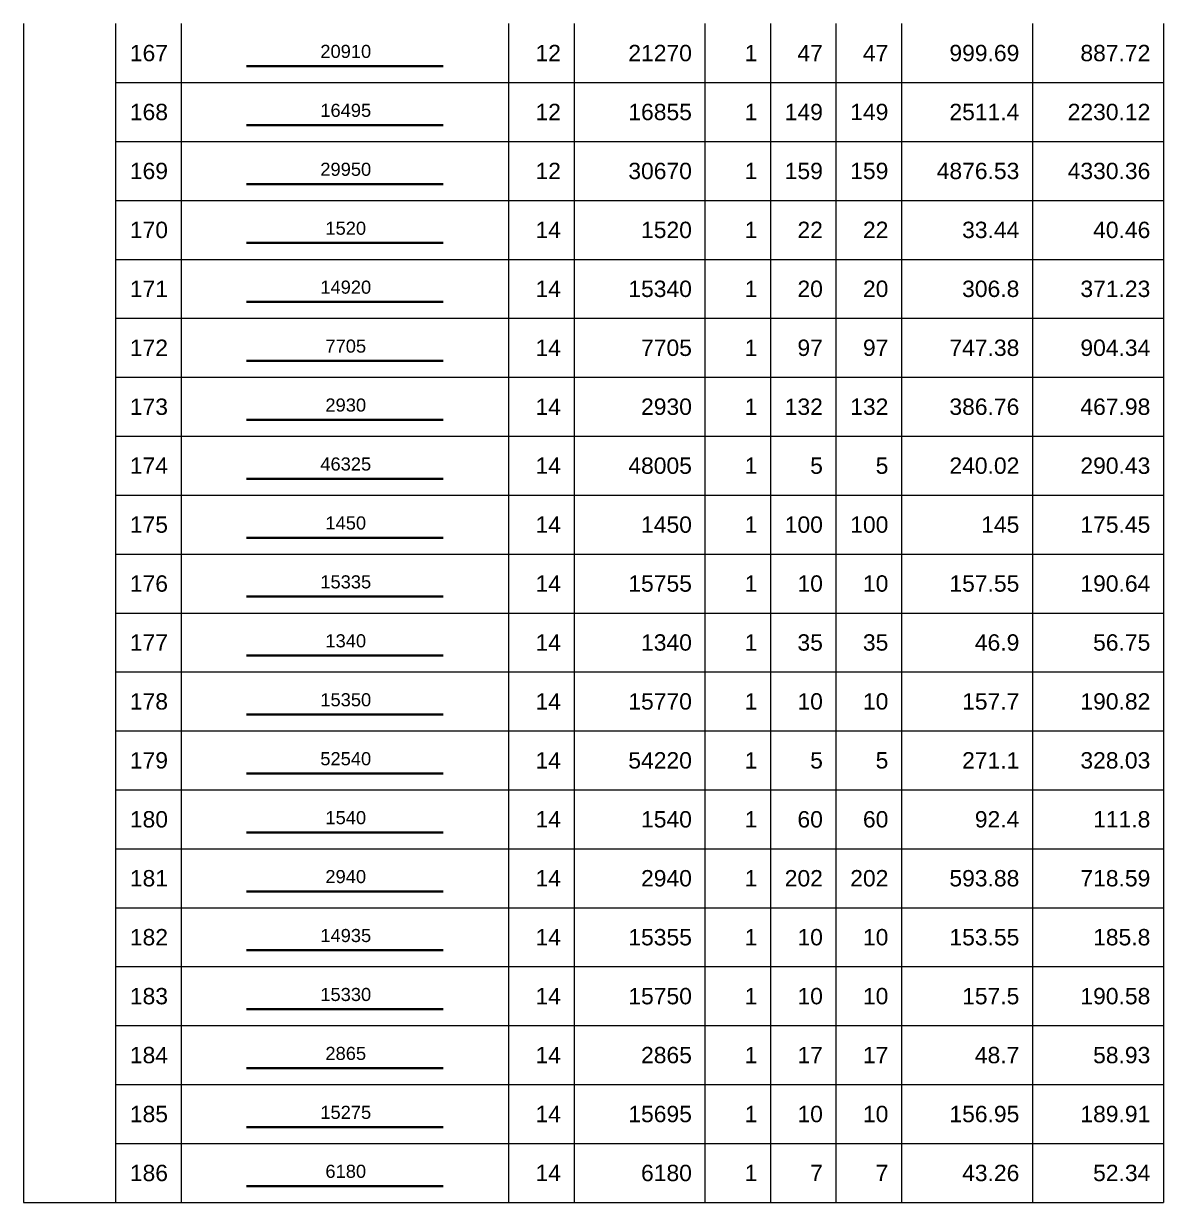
# Model space of a CAD drawing. Header units: millimetres. Extents: x -211477 to 1328726, y -15421 to 98394.
# Drawn here: x 1298092 to 1328726, y -15421 to 16259 of the extents above; entities that cross this region are included whole.
import ezdxf
from ezdxf.enums import TextEntityAlignment as Align

# ---------------------------------------------------------------- set-up
doc = ezdxf.new("R2010")
doc.units = ezdxf.units.MM
doc.header["$MEASUREMENT"] = 0
for name, color, linetype, lineweight in [('NDC_FRAME', 7, 'Continuous', 18), ('NDC_S_REBAR', 4, 'Continuous', 35), ('NDC_S_VN TEXT', 7, 'Continuous', 20), ('NDC_Table', 3, 'Continuous', 20)]:
    doc.layers.add(name, color=color, linetype=linetype, lineweight=lineweight)
doc.styles.add('ARIAL', font='arial.ttf', dxfattribs={"width": 0.8})

# ---------------------------------------------------------------- blocks, each defined once
blk = doc.blocks.new('dang01')
at = {"layer": 'NDC_S_REBAR'}
blk.add_line((3405, -650), (6405, -650), dxfattribs=at)
at = {"layer": 'NDC_Table'}
for p, q in [((0, 0), (0, -900)), ((1405, 0), (1405, -900)), ((2405, 0), (2405, -900)), ((7405, 0), (7405, -900)), ((8405, 0), (8405, -900)), ((10405, 0), (10405, -900)), ((11405, 0), (11405, -900)), ((12405, 0), (12405, -900)), ((13405, 0), (13405, -900)), ((15405, 0), (15405, -900)), ((17405, 0), (17405, -900)), ((1405, -900), (17405, -900))]:
    blk.add_line(p, q, dxfattribs=at)
at = {"layer": 'NDC_S_VN TEXT', "style": 'ARIAL'}
for p in [(2205, -450), (8205, -450), (10205, -450), (11205, -450), (12205, -450), (13205, -450), (15205, -450), (17205, -450)]:
    blk.add_attdef('D03', text='', height=250, dxfattribs=at).set_placement(p, align=Align.MIDDLE_RIGHT)
blk.add_attdef('00000000', text='', height=200, dxfattribs=at).set_placement((4920, -425), align=Align.MIDDLE_CENTER)

msp = doc.modelspace()

# ---------------------------------------------------------------- linework, layer by layer
at = {"layer": 'NDC_FRAME'}
msp.add_line((1298092.5, -15421), (1300565.8, -15421), dxfattribs=at)

# ---------------------------------------------------------------- block references
ref = msp.add_blockref('dang01', (1298092.5, 16259), dxfattribs=dict(at, xscale=1.759999999999996, yscale=1.759999999999996, zscale=1.759999999999996))
ref.add_attrib('D03', '167', dxfattribs={"layer": 'NDC_S_VN TEXT', "height": 440, "style": 'ARIAL'}).set_placement((1301973.8, 15467), align=Align.MIDDLE_RIGHT)
ref.add_attrib('00000000', '20910', dxfattribs={"layer": 'NDC_S_VN TEXT', "height": 352, "style": 'ARIAL'}).set_placement((1306751, 15511.5), align=Align.MIDDLE_CENTER)
ref.add_attrib('D03', '12', dxfattribs={"layer": 'NDC_S_VN TEXT', "height": 440, "style": 'ARIAL'}).set_placement((1312533.8, 15467), align=Align.MIDDLE_RIGHT)
ref.add_attrib('D03', '21270', dxfattribs={"layer": 'NDC_S_VN TEXT', "height": 440, "style": 'ARIAL'}).set_placement((1316053.8, 15467), align=Align.MIDDLE_RIGHT)
ref.add_attrib('D03', '1', dxfattribs={"layer": 'NDC_S_VN TEXT', "height": 440, "style": 'ARIAL'}).set_placement((1317813.8, 15467), align=Align.MIDDLE_RIGHT)
ref.add_attrib('D03', '47', dxfattribs={"layer": 'NDC_S_VN TEXT', "height": 440, "style": 'ARIAL'}).set_placement((1319573.8, 15467), align=Align.MIDDLE_RIGHT)
ref.add_attrib('D03', '47', dxfattribs={"layer": 'NDC_S_VN TEXT', "height": 440, "style": 'ARIAL'}).set_placement((1321333.8, 15467.6), align=Align.MIDDLE_RIGHT)
ref.add_attrib('D03', '999.69', dxfattribs={"layer": 'NDC_S_VN TEXT', "height": 440, "style": 'ARIAL'}).set_placement((1324853.8, 15467), align=Align.MIDDLE_RIGHT)
ref.add_attrib('D03', '887.72', dxfattribs={"layer": 'NDC_S_VN TEXT', "height": 440, "style": 'ARIAL'}).set_placement((1328373.8, 15467), align=Align.MIDDLE_RIGHT)
ref = msp.add_blockref('dang01', (1298092.5, 14675), dxfattribs=dict(at, xscale=1.759999999999996, yscale=1.759999999999996, zscale=1.759999999999996))
ref.add_attrib('D03', '168', dxfattribs={"layer": 'NDC_S_VN TEXT', "height": 440, "style": 'ARIAL'}).set_placement((1301973.8, 13883), align=Align.MIDDLE_RIGHT)
ref.add_attrib('00000000', '16495', dxfattribs={"layer": 'NDC_S_VN TEXT', "height": 352, "style": 'ARIAL'}).set_placement((1306751, 13927.5), align=Align.MIDDLE_CENTER)
ref.add_attrib('D03', '12', dxfattribs={"layer": 'NDC_S_VN TEXT', "height": 440, "style": 'ARIAL'}).set_placement((1312533.8, 13883), align=Align.MIDDLE_RIGHT)
ref.add_attrib('D03', '16855', dxfattribs={"layer": 'NDC_S_VN TEXT', "height": 440, "style": 'ARIAL'}).set_placement((1316053.8, 13883), align=Align.MIDDLE_RIGHT)
ref.add_attrib('D03', '1', dxfattribs={"layer": 'NDC_S_VN TEXT', "height": 440, "style": 'ARIAL'}).set_placement((1317813.8, 13883), align=Align.MIDDLE_RIGHT)
ref.add_attrib('D03', '149', dxfattribs={"layer": 'NDC_S_VN TEXT', "height": 440, "style": 'ARIAL'}).set_placement((1319573.8, 13883), align=Align.MIDDLE_RIGHT)
ref.add_attrib('D03', '149', dxfattribs={"layer": 'NDC_S_VN TEXT', "height": 440, "style": 'ARIAL'}).set_placement((1321333.8, 13883.6), align=Align.MIDDLE_RIGHT)
ref.add_attrib('D03', '2511.4', dxfattribs={"layer": 'NDC_S_VN TEXT', "height": 440, "style": 'ARIAL'}).set_placement((1324853.8, 13883), align=Align.MIDDLE_RIGHT)
ref.add_attrib('D03', '2230.12', dxfattribs={"layer": 'NDC_S_VN TEXT', "height": 440, "style": 'ARIAL'}).set_placement((1328373.8, 13883), align=Align.MIDDLE_RIGHT)
ref = msp.add_blockref('dang01', (1298092.5, 13091), dxfattribs=dict(at, xscale=1.759999999999996, yscale=1.759999999999996, zscale=1.759999999999996))
ref.add_attrib('D03', '169', dxfattribs={"layer": 'NDC_S_VN TEXT', "height": 440, "style": 'ARIAL'}).set_placement((1301973.8, 12299), align=Align.MIDDLE_RIGHT)
ref.add_attrib('00000000', '29950', dxfattribs={"layer": 'NDC_S_VN TEXT', "height": 352, "style": 'ARIAL'}).set_placement((1306751, 12343.5), align=Align.MIDDLE_CENTER)
ref.add_attrib('D03', '12', dxfattribs={"layer": 'NDC_S_VN TEXT', "height": 440, "style": 'ARIAL'}).set_placement((1312533.8, 12299), align=Align.MIDDLE_RIGHT)
ref.add_attrib('D03', '30670', dxfattribs={"layer": 'NDC_S_VN TEXT', "height": 440, "style": 'ARIAL'}).set_placement((1316053.8, 12299), align=Align.MIDDLE_RIGHT)
ref.add_attrib('D03', '1', dxfattribs={"layer": 'NDC_S_VN TEXT', "height": 440, "style": 'ARIAL'}).set_placement((1317813.8, 12299), align=Align.MIDDLE_RIGHT)
ref.add_attrib('D03', '159', dxfattribs={"layer": 'NDC_S_VN TEXT', "height": 440, "style": 'ARIAL'}).set_placement((1319573.8, 12299), align=Align.MIDDLE_RIGHT)
ref.add_attrib('D03', '159', dxfattribs={"layer": 'NDC_S_VN TEXT', "height": 440, "style": 'ARIAL'}).set_placement((1321333.8, 12299.6), align=Align.MIDDLE_RIGHT)
ref.add_attrib('D03', '4876.53', dxfattribs={"layer": 'NDC_S_VN TEXT', "height": 440, "style": 'ARIAL'}).set_placement((1324853.8, 12299), align=Align.MIDDLE_RIGHT)
ref.add_attrib('D03', '4330.36', dxfattribs={"layer": 'NDC_S_VN TEXT', "height": 440, "style": 'ARIAL'}).set_placement((1328373.8, 12299), align=Align.MIDDLE_RIGHT)
ref = msp.add_blockref('dang01', (1298092.5, 11507), dxfattribs=dict(at, xscale=1.759999999999996, yscale=1.759999999999996, zscale=1.759999999999996))
ref.add_attrib('D03', '170', dxfattribs={"layer": 'NDC_S_VN TEXT', "height": 440, "style": 'ARIAL'}).set_placement((1301973.8, 10715), align=Align.MIDDLE_RIGHT)
ref.add_attrib('00000000', '1520', dxfattribs={"layer": 'NDC_S_VN TEXT', "height": 352, "style": 'ARIAL'}).set_placement((1306751, 10759.5), align=Align.MIDDLE_CENTER)
ref.add_attrib('D03', '14', dxfattribs={"layer": 'NDC_S_VN TEXT', "height": 440, "style": 'ARIAL'}).set_placement((1312533.8, 10715), align=Align.MIDDLE_RIGHT)
ref.add_attrib('D03', '1520', dxfattribs={"layer": 'NDC_S_VN TEXT', "height": 440, "style": 'ARIAL'}).set_placement((1316053.8, 10715), align=Align.MIDDLE_RIGHT)
ref.add_attrib('D03', '1', dxfattribs={"layer": 'NDC_S_VN TEXT', "height": 440, "style": 'ARIAL'}).set_placement((1317813.8, 10715), align=Align.MIDDLE_RIGHT)
ref.add_attrib('D03', '22', dxfattribs={"layer": 'NDC_S_VN TEXT', "height": 440, "style": 'ARIAL'}).set_placement((1319573.8, 10715), align=Align.MIDDLE_RIGHT)
ref.add_attrib('D03', '22', dxfattribs={"layer": 'NDC_S_VN TEXT', "height": 440, "style": 'ARIAL'}).set_placement((1321333.8, 10715.6), align=Align.MIDDLE_RIGHT)
ref.add_attrib('D03', '33.44', dxfattribs={"layer": 'NDC_S_VN TEXT', "height": 440, "style": 'ARIAL'}).set_placement((1324853.8, 10715), align=Align.MIDDLE_RIGHT)
ref.add_attrib('D03', '40.46', dxfattribs={"layer": 'NDC_S_VN TEXT', "height": 440, "style": 'ARIAL'}).set_placement((1328373.8, 10715), align=Align.MIDDLE_RIGHT)
ref = msp.add_blockref('dang01', (1298092.5, 9923), dxfattribs=dict(at, xscale=1.759999999999996, yscale=1.759999999999996, zscale=1.759999999999996))
ref.add_attrib('D03', '171', dxfattribs={"layer": 'NDC_S_VN TEXT', "height": 440, "style": 'ARIAL'}).set_placement((1301973.8, 9131), align=Align.MIDDLE_RIGHT)
ref.add_attrib('00000000', '14920', dxfattribs={"layer": 'NDC_S_VN TEXT', "height": 352, "style": 'ARIAL'}).set_placement((1306751, 9175.5), align=Align.MIDDLE_CENTER)
ref.add_attrib('D03', '14', dxfattribs={"layer": 'NDC_S_VN TEXT', "height": 440, "style": 'ARIAL'}).set_placement((1312533.8, 9131), align=Align.MIDDLE_RIGHT)
ref.add_attrib('D03', '15340', dxfattribs={"layer": 'NDC_S_VN TEXT', "height": 440, "style": 'ARIAL'}).set_placement((1316053.8, 9131), align=Align.MIDDLE_RIGHT)
ref.add_attrib('D03', '1', dxfattribs={"layer": 'NDC_S_VN TEXT', "height": 440, "style": 'ARIAL'}).set_placement((1317813.8, 9131), align=Align.MIDDLE_RIGHT)
ref.add_attrib('D03', '20', dxfattribs={"layer": 'NDC_S_VN TEXT', "height": 440, "style": 'ARIAL'}).set_placement((1319573.8, 9131), align=Align.MIDDLE_RIGHT)
ref.add_attrib('D03', '20', dxfattribs={"layer": 'NDC_S_VN TEXT', "height": 440, "style": 'ARIAL'}).set_placement((1321333.8, 9131.6), align=Align.MIDDLE_RIGHT)
ref.add_attrib('D03', '306.8', dxfattribs={"layer": 'NDC_S_VN TEXT', "height": 440, "style": 'ARIAL'}).set_placement((1324853.8, 9131), align=Align.MIDDLE_RIGHT)
ref.add_attrib('D03', '371.23', dxfattribs={"layer": 'NDC_S_VN TEXT', "height": 440, "style": 'ARIAL'}).set_placement((1328373.8, 9131), align=Align.MIDDLE_RIGHT)
ref = msp.add_blockref('dang01', (1298092.5, 8339), dxfattribs=dict(at, xscale=1.759999999999996, yscale=1.759999999999996, zscale=1.759999999999996))
ref.add_attrib('D03', '172', dxfattribs={"layer": 'NDC_S_VN TEXT', "height": 440, "style": 'ARIAL'}).set_placement((1301973.8, 7547), align=Align.MIDDLE_RIGHT)
ref.add_attrib('00000000', '7705', dxfattribs={"layer": 'NDC_S_VN TEXT', "height": 352, "style": 'ARIAL'}).set_placement((1306751, 7591.5), align=Align.MIDDLE_CENTER)
ref.add_attrib('D03', '14', dxfattribs={"layer": 'NDC_S_VN TEXT', "height": 440, "style": 'ARIAL'}).set_placement((1312533.8, 7547), align=Align.MIDDLE_RIGHT)
ref.add_attrib('D03', '7705', dxfattribs={"layer": 'NDC_S_VN TEXT', "height": 440, "style": 'ARIAL'}).set_placement((1316053.8, 7547), align=Align.MIDDLE_RIGHT)
ref.add_attrib('D03', '1', dxfattribs={"layer": 'NDC_S_VN TEXT', "height": 440, "style": 'ARIAL'}).set_placement((1317813.8, 7547), align=Align.MIDDLE_RIGHT)
ref.add_attrib('D03', '97', dxfattribs={"layer": 'NDC_S_VN TEXT', "height": 440, "style": 'ARIAL'}).set_placement((1319573.8, 7547), align=Align.MIDDLE_RIGHT)
ref.add_attrib('D03', '97', dxfattribs={"layer": 'NDC_S_VN TEXT', "height": 440, "style": 'ARIAL'}).set_placement((1321333.8, 7547.6), align=Align.MIDDLE_RIGHT)
ref.add_attrib('D03', '747.38', dxfattribs={"layer": 'NDC_S_VN TEXT', "height": 440, "style": 'ARIAL'}).set_placement((1324853.8, 7547), align=Align.MIDDLE_RIGHT)
ref.add_attrib('D03', '904.34', dxfattribs={"layer": 'NDC_S_VN TEXT', "height": 440, "style": 'ARIAL'}).set_placement((1328373.8, 7547), align=Align.MIDDLE_RIGHT)
ref = msp.add_blockref('dang01', (1298092.5, 6755), dxfattribs=dict(at, xscale=1.759999999999996, yscale=1.759999999999996, zscale=1.759999999999996))
ref.add_attrib('D03', '173', dxfattribs={"layer": 'NDC_S_VN TEXT', "height": 440, "style": 'ARIAL'}).set_placement((1301973.8, 5963), align=Align.MIDDLE_RIGHT)
ref.add_attrib('00000000', '2930', dxfattribs={"layer": 'NDC_S_VN TEXT', "height": 352, "style": 'ARIAL'}).set_placement((1306751, 6007.5), align=Align.MIDDLE_CENTER)
ref.add_attrib('D03', '14', dxfattribs={"layer": 'NDC_S_VN TEXT', "height": 440, "style": 'ARIAL'}).set_placement((1312533.8, 5963), align=Align.MIDDLE_RIGHT)
ref.add_attrib('D03', '2930', dxfattribs={"layer": 'NDC_S_VN TEXT', "height": 440, "style": 'ARIAL'}).set_placement((1316053.8, 5963), align=Align.MIDDLE_RIGHT)
ref.add_attrib('D03', '1', dxfattribs={"layer": 'NDC_S_VN TEXT', "height": 440, "style": 'ARIAL'}).set_placement((1317813.8, 5963), align=Align.MIDDLE_RIGHT)
ref.add_attrib('D03', '132', dxfattribs={"layer": 'NDC_S_VN TEXT', "height": 440, "style": 'ARIAL'}).set_placement((1319573.8, 5963), align=Align.MIDDLE_RIGHT)
ref.add_attrib('D03', '132', dxfattribs={"layer": 'NDC_S_VN TEXT', "height": 440, "style": 'ARIAL'}).set_placement((1321333.8, 5963.6), align=Align.MIDDLE_RIGHT)
ref.add_attrib('D03', '386.76', dxfattribs={"layer": 'NDC_S_VN TEXT', "height": 440, "style": 'ARIAL'}).set_placement((1324853.8, 5963), align=Align.MIDDLE_RIGHT)
ref.add_attrib('D03', '467.98', dxfattribs={"layer": 'NDC_S_VN TEXT', "height": 440, "style": 'ARIAL'}).set_placement((1328373.8, 5963), align=Align.MIDDLE_RIGHT)
ref = msp.add_blockref('dang01', (1298092.5, 5171), dxfattribs=dict(at, xscale=1.759999999999996, yscale=1.759999999999996, zscale=1.759999999999996))
ref.add_attrib('D03', '174', dxfattribs={"layer": 'NDC_S_VN TEXT', "height": 440, "style": 'ARIAL'}).set_placement((1301973.8, 4379), align=Align.MIDDLE_RIGHT)
ref.add_attrib('00000000', '46325', dxfattribs={"layer": 'NDC_S_VN TEXT', "height": 352, "style": 'ARIAL'}).set_placement((1306751, 4423.5), align=Align.MIDDLE_CENTER)
ref.add_attrib('D03', '14', dxfattribs={"layer": 'NDC_S_VN TEXT', "height": 440, "style": 'ARIAL'}).set_placement((1312533.8, 4379), align=Align.MIDDLE_RIGHT)
ref.add_attrib('D03', '48005', dxfattribs={"layer": 'NDC_S_VN TEXT', "height": 440, "style": 'ARIAL'}).set_placement((1316053.8, 4379), align=Align.MIDDLE_RIGHT)
ref.add_attrib('D03', '1', dxfattribs={"layer": 'NDC_S_VN TEXT', "height": 440, "style": 'ARIAL'}).set_placement((1317813.8, 4379), align=Align.MIDDLE_RIGHT)
ref.add_attrib('D03', '5', dxfattribs={"layer": 'NDC_S_VN TEXT', "height": 440, "style": 'ARIAL'}).set_placement((1319573.8, 4379), align=Align.MIDDLE_RIGHT)
ref.add_attrib('D03', '5', dxfattribs={"layer": 'NDC_S_VN TEXT', "height": 440, "style": 'ARIAL'}).set_placement((1321333.8, 4379.6), align=Align.MIDDLE_RIGHT)
ref.add_attrib('D03', '240.02', dxfattribs={"layer": 'NDC_S_VN TEXT', "height": 440, "style": 'ARIAL'}).set_placement((1324853.8, 4379), align=Align.MIDDLE_RIGHT)
ref.add_attrib('D03', '290.43', dxfattribs={"layer": 'NDC_S_VN TEXT', "height": 440, "style": 'ARIAL'}).set_placement((1328373.8, 4379), align=Align.MIDDLE_RIGHT)
ref = msp.add_blockref('dang01', (1298092.5, 3587), dxfattribs=dict(at, xscale=1.759999999999996, yscale=1.759999999999996, zscale=1.759999999999996))
ref.add_attrib('D03', '175', dxfattribs={"layer": 'NDC_S_VN TEXT', "height": 440, "style": 'ARIAL'}).set_placement((1301973.8, 2795), align=Align.MIDDLE_RIGHT)
ref.add_attrib('00000000', '1450', dxfattribs={"layer": 'NDC_S_VN TEXT', "height": 352, "style": 'ARIAL'}).set_placement((1306751, 2839.5), align=Align.MIDDLE_CENTER)
ref.add_attrib('D03', '14', dxfattribs={"layer": 'NDC_S_VN TEXT', "height": 440, "style": 'ARIAL'}).set_placement((1312533.8, 2795), align=Align.MIDDLE_RIGHT)
ref.add_attrib('D03', '1450', dxfattribs={"layer": 'NDC_S_VN TEXT', "height": 440, "style": 'ARIAL'}).set_placement((1316053.8, 2795), align=Align.MIDDLE_RIGHT)
ref.add_attrib('D03', '1', dxfattribs={"layer": 'NDC_S_VN TEXT', "height": 440, "style": 'ARIAL'}).set_placement((1317813.8, 2795), align=Align.MIDDLE_RIGHT)
ref.add_attrib('D03', '100', dxfattribs={"layer": 'NDC_S_VN TEXT', "height": 440, "style": 'ARIAL'}).set_placement((1319573.8, 2795), align=Align.MIDDLE_RIGHT)
ref.add_attrib('D03', '100', dxfattribs={"layer": 'NDC_S_VN TEXT', "height": 440, "style": 'ARIAL'}).set_placement((1321333.8, 2795.6), align=Align.MIDDLE_RIGHT)
ref.add_attrib('D03', '145', dxfattribs={"layer": 'NDC_S_VN TEXT', "height": 440, "style": 'ARIAL'}).set_placement((1324853.8, 2795), align=Align.MIDDLE_RIGHT)
ref.add_attrib('D03', '175.45', dxfattribs={"layer": 'NDC_S_VN TEXT', "height": 440, "style": 'ARIAL'}).set_placement((1328373.8, 2795), align=Align.MIDDLE_RIGHT)
ref = msp.add_blockref('dang01', (1298092.5, 2003), dxfattribs=dict(at, xscale=1.759999999999996, yscale=1.759999999999996, zscale=1.759999999999996))
ref.add_attrib('D03', '176', dxfattribs={"layer": 'NDC_S_VN TEXT', "height": 440, "style": 'ARIAL'}).set_placement((1301973.8, 1211), align=Align.MIDDLE_RIGHT)
ref.add_attrib('00000000', '15335', dxfattribs={"layer": 'NDC_S_VN TEXT', "height": 352, "style": 'ARIAL'}).set_placement((1306751, 1255.5), align=Align.MIDDLE_CENTER)
ref.add_attrib('D03', '14', dxfattribs={"layer": 'NDC_S_VN TEXT', "height": 440, "style": 'ARIAL'}).set_placement((1312533.8, 1211), align=Align.MIDDLE_RIGHT)
ref.add_attrib('D03', '15755', dxfattribs={"layer": 'NDC_S_VN TEXT', "height": 440, "style": 'ARIAL'}).set_placement((1316053.8, 1211), align=Align.MIDDLE_RIGHT)
ref.add_attrib('D03', '1', dxfattribs={"layer": 'NDC_S_VN TEXT', "height": 440, "style": 'ARIAL'}).set_placement((1317813.8, 1211), align=Align.MIDDLE_RIGHT)
ref.add_attrib('D03', '10', dxfattribs={"layer": 'NDC_S_VN TEXT', "height": 440, "style": 'ARIAL'}).set_placement((1319573.8, 1211), align=Align.MIDDLE_RIGHT)
ref.add_attrib('D03', '10', dxfattribs={"layer": 'NDC_S_VN TEXT', "height": 440, "style": 'ARIAL'}).set_placement((1321333.8, 1211.6), align=Align.MIDDLE_RIGHT)
ref.add_attrib('D03', '157.55', dxfattribs={"layer": 'NDC_S_VN TEXT', "height": 440, "style": 'ARIAL'}).set_placement((1324853.8, 1211), align=Align.MIDDLE_RIGHT)
ref.add_attrib('D03', '190.64', dxfattribs={"layer": 'NDC_S_VN TEXT', "height": 440, "style": 'ARIAL'}).set_placement((1328373.8, 1211), align=Align.MIDDLE_RIGHT)
ref = msp.add_blockref('dang01', (1298092.5, 419), dxfattribs=dict(at, xscale=1.759999999999996, yscale=1.759999999999996, zscale=1.759999999999996))
ref.add_attrib('D03', '177', dxfattribs={"layer": 'NDC_S_VN TEXT', "height": 440, "style": 'ARIAL'}).set_placement((1301973.8, -373), align=Align.MIDDLE_RIGHT)
ref.add_attrib('00000000', '1340', dxfattribs={"layer": 'NDC_S_VN TEXT', "height": 352, "style": 'ARIAL'}).set_placement((1306751, -328.5), align=Align.MIDDLE_CENTER)
ref.add_attrib('D03', '14', dxfattribs={"layer": 'NDC_S_VN TEXT', "height": 440, "style": 'ARIAL'}).set_placement((1312533.8, -373), align=Align.MIDDLE_RIGHT)
ref.add_attrib('D03', '1340', dxfattribs={"layer": 'NDC_S_VN TEXT', "height": 440, "style": 'ARIAL'}).set_placement((1316053.8, -373), align=Align.MIDDLE_RIGHT)
ref.add_attrib('D03', '1', dxfattribs={"layer": 'NDC_S_VN TEXT', "height": 440, "style": 'ARIAL'}).set_placement((1317813.8, -373), align=Align.MIDDLE_RIGHT)
ref.add_attrib('D03', '35', dxfattribs={"layer": 'NDC_S_VN TEXT', "height": 440, "style": 'ARIAL'}).set_placement((1319573.8, -373), align=Align.MIDDLE_RIGHT)
ref.add_attrib('D03', '35', dxfattribs={"layer": 'NDC_S_VN TEXT', "height": 440, "style": 'ARIAL'}).set_placement((1321333.8, -372.4), align=Align.MIDDLE_RIGHT)
ref.add_attrib('D03', '46.9', dxfattribs={"layer": 'NDC_S_VN TEXT', "height": 440, "style": 'ARIAL'}).set_placement((1324853.8, -373), align=Align.MIDDLE_RIGHT)
ref.add_attrib('D03', '56.75', dxfattribs={"layer": 'NDC_S_VN TEXT', "height": 440, "style": 'ARIAL'}).set_placement((1328373.8, -373), align=Align.MIDDLE_RIGHT)
ref = msp.add_blockref('dang01', (1298092.5, -1165), dxfattribs=dict(at, xscale=1.759999999999996, yscale=1.759999999999996, zscale=1.759999999999996))
ref.add_attrib('D03', '178', dxfattribs={"layer": 'NDC_S_VN TEXT', "height": 440, "style": 'ARIAL'}).set_placement((1301973.8, -1957), align=Align.MIDDLE_RIGHT)
ref.add_attrib('00000000', '15350', dxfattribs={"layer": 'NDC_S_VN TEXT', "height": 352, "style": 'ARIAL'}).set_placement((1306751, -1912.5), align=Align.MIDDLE_CENTER)
ref.add_attrib('D03', '14', dxfattribs={"layer": 'NDC_S_VN TEXT', "height": 440, "style": 'ARIAL'}).set_placement((1312533.8, -1957), align=Align.MIDDLE_RIGHT)
ref.add_attrib('D03', '15770', dxfattribs={"layer": 'NDC_S_VN TEXT', "height": 440, "style": 'ARIAL'}).set_placement((1316053.8, -1957), align=Align.MIDDLE_RIGHT)
ref.add_attrib('D03', '1', dxfattribs={"layer": 'NDC_S_VN TEXT', "height": 440, "style": 'ARIAL'}).set_placement((1317813.8, -1957), align=Align.MIDDLE_RIGHT)
ref.add_attrib('D03', '10', dxfattribs={"layer": 'NDC_S_VN TEXT', "height": 440, "style": 'ARIAL'}).set_placement((1319573.8, -1957), align=Align.MIDDLE_RIGHT)
ref.add_attrib('D03', '10', dxfattribs={"layer": 'NDC_S_VN TEXT', "height": 440, "style": 'ARIAL'}).set_placement((1321333.8, -1956.4), align=Align.MIDDLE_RIGHT)
ref.add_attrib('D03', '157.7', dxfattribs={"layer": 'NDC_S_VN TEXT', "height": 440, "style": 'ARIAL'}).set_placement((1324853.8, -1957), align=Align.MIDDLE_RIGHT)
ref.add_attrib('D03', '190.82', dxfattribs={"layer": 'NDC_S_VN TEXT', "height": 440, "style": 'ARIAL'}).set_placement((1328373.8, -1957), align=Align.MIDDLE_RIGHT)
ref = msp.add_blockref('dang01', (1298092.5, -2749), dxfattribs=dict(at, xscale=1.759999999999996, yscale=1.759999999999996, zscale=1.759999999999996))
ref.add_attrib('D03', '179', dxfattribs={"layer": 'NDC_S_VN TEXT', "height": 440, "style": 'ARIAL'}).set_placement((1301973.8, -3541), align=Align.MIDDLE_RIGHT)
ref.add_attrib('00000000', '52540', dxfattribs={"layer": 'NDC_S_VN TEXT', "height": 352, "style": 'ARIAL'}).set_placement((1306751, -3496.5), align=Align.MIDDLE_CENTER)
ref.add_attrib('D03', '14', dxfattribs={"layer": 'NDC_S_VN TEXT', "height": 440, "style": 'ARIAL'}).set_placement((1312533.8, -3541), align=Align.MIDDLE_RIGHT)
ref.add_attrib('D03', '54220', dxfattribs={"layer": 'NDC_S_VN TEXT', "height": 440, "style": 'ARIAL'}).set_placement((1316053.8, -3541), align=Align.MIDDLE_RIGHT)
ref.add_attrib('D03', '1', dxfattribs={"layer": 'NDC_S_VN TEXT', "height": 440, "style": 'ARIAL'}).set_placement((1317813.8, -3541), align=Align.MIDDLE_RIGHT)
ref.add_attrib('D03', '5', dxfattribs={"layer": 'NDC_S_VN TEXT', "height": 440, "style": 'ARIAL'}).set_placement((1319573.8, -3541), align=Align.MIDDLE_RIGHT)
ref.add_attrib('D03', '5', dxfattribs={"layer": 'NDC_S_VN TEXT', "height": 440, "style": 'ARIAL'}).set_placement((1321333.8, -3540.4), align=Align.MIDDLE_RIGHT)
ref.add_attrib('D03', '271.1', dxfattribs={"layer": 'NDC_S_VN TEXT', "height": 440, "style": 'ARIAL'}).set_placement((1324853.8, -3541), align=Align.MIDDLE_RIGHT)
ref.add_attrib('D03', '328.03', dxfattribs={"layer": 'NDC_S_VN TEXT', "height": 440, "style": 'ARIAL'}).set_placement((1328373.8, -3541), align=Align.MIDDLE_RIGHT)
ref = msp.add_blockref('dang01', (1298092.5, -4333), dxfattribs=dict(at, xscale=1.759999999999996, yscale=1.759999999999996, zscale=1.759999999999996))
ref.add_attrib('D03', '180', dxfattribs={"layer": 'NDC_S_VN TEXT', "height": 440, "style": 'ARIAL'}).set_placement((1301973.8, -5125), align=Align.MIDDLE_RIGHT)
ref.add_attrib('00000000', '1540', dxfattribs={"layer": 'NDC_S_VN TEXT', "height": 352, "style": 'ARIAL'}).set_placement((1306751, -5080.5), align=Align.MIDDLE_CENTER)
ref.add_attrib('D03', '14', dxfattribs={"layer": 'NDC_S_VN TEXT', "height": 440, "style": 'ARIAL'}).set_placement((1312533.8, -5125), align=Align.MIDDLE_RIGHT)
ref.add_attrib('D03', '1540', dxfattribs={"layer": 'NDC_S_VN TEXT', "height": 440, "style": 'ARIAL'}).set_placement((1316053.8, -5125), align=Align.MIDDLE_RIGHT)
ref.add_attrib('D03', '1', dxfattribs={"layer": 'NDC_S_VN TEXT', "height": 440, "style": 'ARIAL'}).set_placement((1317813.8, -5125), align=Align.MIDDLE_RIGHT)
ref.add_attrib('D03', '60', dxfattribs={"layer": 'NDC_S_VN TEXT', "height": 440, "style": 'ARIAL'}).set_placement((1319573.8, -5125), align=Align.MIDDLE_RIGHT)
ref.add_attrib('D03', '60', dxfattribs={"layer": 'NDC_S_VN TEXT', "height": 440, "style": 'ARIAL'}).set_placement((1321333.8, -5124.4), align=Align.MIDDLE_RIGHT)
ref.add_attrib('D03', '92.4', dxfattribs={"layer": 'NDC_S_VN TEXT', "height": 440, "style": 'ARIAL'}).set_placement((1324853.8, -5125), align=Align.MIDDLE_RIGHT)
ref.add_attrib('D03', '111.8', dxfattribs={"layer": 'NDC_S_VN TEXT', "height": 440, "style": 'ARIAL'}).set_placement((1328373.8, -5125), align=Align.MIDDLE_RIGHT)
ref = msp.add_blockref('dang01', (1298092.5, -5917), dxfattribs=dict(at, xscale=1.759999999999996, yscale=1.759999999999996, zscale=1.759999999999996))
ref.add_attrib('D03', '181', dxfattribs={"layer": 'NDC_S_VN TEXT', "height": 440, "style": 'ARIAL'}).set_placement((1301973.8, -6709), align=Align.MIDDLE_RIGHT)
ref.add_attrib('00000000', '2940', dxfattribs={"layer": 'NDC_S_VN TEXT', "height": 352, "style": 'ARIAL'}).set_placement((1306751, -6664.5), align=Align.MIDDLE_CENTER)
ref.add_attrib('D03', '14', dxfattribs={"layer": 'NDC_S_VN TEXT', "height": 440, "style": 'ARIAL'}).set_placement((1312533.8, -6709), align=Align.MIDDLE_RIGHT)
ref.add_attrib('D03', '2940', dxfattribs={"layer": 'NDC_S_VN TEXT', "height": 440, "style": 'ARIAL'}).set_placement((1316053.8, -6709), align=Align.MIDDLE_RIGHT)
ref.add_attrib('D03', '1', dxfattribs={"layer": 'NDC_S_VN TEXT', "height": 440, "style": 'ARIAL'}).set_placement((1317813.8, -6709), align=Align.MIDDLE_RIGHT)
ref.add_attrib('D03', '202', dxfattribs={"layer": 'NDC_S_VN TEXT', "height": 440, "style": 'ARIAL'}).set_placement((1319573.8, -6709), align=Align.MIDDLE_RIGHT)
ref.add_attrib('D03', '202', dxfattribs={"layer": 'NDC_S_VN TEXT', "height": 440, "style": 'ARIAL'}).set_placement((1321333.8, -6708.4), align=Align.MIDDLE_RIGHT)
ref.add_attrib('D03', '593.88', dxfattribs={"layer": 'NDC_S_VN TEXT', "height": 440, "style": 'ARIAL'}).set_placement((1324853.8, -6709), align=Align.MIDDLE_RIGHT)
ref.add_attrib('D03', '718.59', dxfattribs={"layer": 'NDC_S_VN TEXT', "height": 440, "style": 'ARIAL'}).set_placement((1328373.8, -6709), align=Align.MIDDLE_RIGHT)
ref = msp.add_blockref('dang01', (1298092.5, -7501), dxfattribs=dict(at, xscale=1.759999999999996, yscale=1.759999999999996, zscale=1.759999999999996))
ref.add_attrib('D03', '182', dxfattribs={"layer": 'NDC_S_VN TEXT', "height": 440, "style": 'ARIAL'}).set_placement((1301973.8, -8293), align=Align.MIDDLE_RIGHT)
ref.add_attrib('00000000', '14935', dxfattribs={"layer": 'NDC_S_VN TEXT', "height": 352, "style": 'ARIAL'}).set_placement((1306751, -8248.5), align=Align.MIDDLE_CENTER)
ref.add_attrib('D03', '14', dxfattribs={"layer": 'NDC_S_VN TEXT', "height": 440, "style": 'ARIAL'}).set_placement((1312533.8, -8293), align=Align.MIDDLE_RIGHT)
ref.add_attrib('D03', '15355', dxfattribs={"layer": 'NDC_S_VN TEXT', "height": 440, "style": 'ARIAL'}).set_placement((1316053.8, -8293), align=Align.MIDDLE_RIGHT)
ref.add_attrib('D03', '1', dxfattribs={"layer": 'NDC_S_VN TEXT', "height": 440, "style": 'ARIAL'}).set_placement((1317813.8, -8293), align=Align.MIDDLE_RIGHT)
ref.add_attrib('D03', '10', dxfattribs={"layer": 'NDC_S_VN TEXT', "height": 440, "style": 'ARIAL'}).set_placement((1319573.8, -8293), align=Align.MIDDLE_RIGHT)
ref.add_attrib('D03', '10', dxfattribs={"layer": 'NDC_S_VN TEXT', "height": 440, "style": 'ARIAL'}).set_placement((1321333.8, -8292.4), align=Align.MIDDLE_RIGHT)
ref.add_attrib('D03', '153.55', dxfattribs={"layer": 'NDC_S_VN TEXT', "height": 440, "style": 'ARIAL'}).set_placement((1324853.8, -8293), align=Align.MIDDLE_RIGHT)
ref.add_attrib('D03', '185.8', dxfattribs={"layer": 'NDC_S_VN TEXT', "height": 440, "style": 'ARIAL'}).set_placement((1328373.8, -8293), align=Align.MIDDLE_RIGHT)
ref = msp.add_blockref('dang01', (1298092.5, -9085), dxfattribs=dict(at, xscale=1.759999999999996, yscale=1.759999999999996, zscale=1.759999999999996))
ref.add_attrib('D03', '183', dxfattribs={"layer": 'NDC_S_VN TEXT', "height": 440, "style": 'ARIAL'}).set_placement((1301973.8, -9877), align=Align.MIDDLE_RIGHT)
ref.add_attrib('00000000', '15330', dxfattribs={"layer": 'NDC_S_VN TEXT', "height": 352, "style": 'ARIAL'}).set_placement((1306751, -9832.5), align=Align.MIDDLE_CENTER)
ref.add_attrib('D03', '14', dxfattribs={"layer": 'NDC_S_VN TEXT', "height": 440, "style": 'ARIAL'}).set_placement((1312533.8, -9877), align=Align.MIDDLE_RIGHT)
ref.add_attrib('D03', '15750', dxfattribs={"layer": 'NDC_S_VN TEXT', "height": 440, "style": 'ARIAL'}).set_placement((1316053.8, -9877), align=Align.MIDDLE_RIGHT)
ref.add_attrib('D03', '1', dxfattribs={"layer": 'NDC_S_VN TEXT', "height": 440, "style": 'ARIAL'}).set_placement((1317813.8, -9877), align=Align.MIDDLE_RIGHT)
ref.add_attrib('D03', '10', dxfattribs={"layer": 'NDC_S_VN TEXT', "height": 440, "style": 'ARIAL'}).set_placement((1319573.8, -9877), align=Align.MIDDLE_RIGHT)
ref.add_attrib('D03', '10', dxfattribs={"layer": 'NDC_S_VN TEXT', "height": 440, "style": 'ARIAL'}).set_placement((1321333.8, -9876.4), align=Align.MIDDLE_RIGHT)
ref.add_attrib('D03', '157.5', dxfattribs={"layer": 'NDC_S_VN TEXT', "height": 440, "style": 'ARIAL'}).set_placement((1324853.8, -9877), align=Align.MIDDLE_RIGHT)
ref.add_attrib('D03', '190.58', dxfattribs={"layer": 'NDC_S_VN TEXT', "height": 440, "style": 'ARIAL'}).set_placement((1328373.8, -9877), align=Align.MIDDLE_RIGHT)
ref = msp.add_blockref('dang01', (1298092.5, -10669), dxfattribs=dict(at, xscale=1.759999999999996, yscale=1.759999999999996, zscale=1.759999999999996))
ref.add_attrib('D03', '184', dxfattribs={"layer": 'NDC_S_VN TEXT', "height": 440, "style": 'ARIAL'}).set_placement((1301973.8, -11461), align=Align.MIDDLE_RIGHT)
ref.add_attrib('00000000', '2865', dxfattribs={"layer": 'NDC_S_VN TEXT', "height": 352, "style": 'ARIAL'}).set_placement((1306751, -11416.5), align=Align.MIDDLE_CENTER)
ref.add_attrib('D03', '14', dxfattribs={"layer": 'NDC_S_VN TEXT', "height": 440, "style": 'ARIAL'}).set_placement((1312533.8, -11461), align=Align.MIDDLE_RIGHT)
ref.add_attrib('D03', '2865', dxfattribs={"layer": 'NDC_S_VN TEXT', "height": 440, "style": 'ARIAL'}).set_placement((1316053.8, -11461), align=Align.MIDDLE_RIGHT)
ref.add_attrib('D03', '1', dxfattribs={"layer": 'NDC_S_VN TEXT', "height": 440, "style": 'ARIAL'}).set_placement((1317813.8, -11461), align=Align.MIDDLE_RIGHT)
ref.add_attrib('D03', '17', dxfattribs={"layer": 'NDC_S_VN TEXT', "height": 440, "style": 'ARIAL'}).set_placement((1319573.8, -11461), align=Align.MIDDLE_RIGHT)
ref.add_attrib('D03', '17', dxfattribs={"layer": 'NDC_S_VN TEXT', "height": 440, "style": 'ARIAL'}).set_placement((1321333.8, -11460.4), align=Align.MIDDLE_RIGHT)
ref.add_attrib('D03', '48.7', dxfattribs={"layer": 'NDC_S_VN TEXT', "height": 440, "style": 'ARIAL'}).set_placement((1324853.8, -11461), align=Align.MIDDLE_RIGHT)
ref.add_attrib('D03', '58.93', dxfattribs={"layer": 'NDC_S_VN TEXT', "height": 440, "style": 'ARIAL'}).set_placement((1328373.8, -11461), align=Align.MIDDLE_RIGHT)
ref = msp.add_blockref('dang01', (1298092.5, -12253), dxfattribs=dict(at, xscale=1.759999999999996, yscale=1.759999999999996, zscale=1.759999999999996))
ref.add_attrib('D03', '185', dxfattribs={"layer": 'NDC_S_VN TEXT', "height": 440, "style": 'ARIAL'}).set_placement((1301973.8, -13045), align=Align.MIDDLE_RIGHT)
ref.add_attrib('00000000', '15275', dxfattribs={"layer": 'NDC_S_VN TEXT', "height": 352, "style": 'ARIAL'}).set_placement((1306751, -13000.5), align=Align.MIDDLE_CENTER)
ref.add_attrib('D03', '14', dxfattribs={"layer": 'NDC_S_VN TEXT', "height": 440, "style": 'ARIAL'}).set_placement((1312533.8, -13045), align=Align.MIDDLE_RIGHT)
ref.add_attrib('D03', '15695', dxfattribs={"layer": 'NDC_S_VN TEXT', "height": 440, "style": 'ARIAL'}).set_placement((1316053.8, -13045), align=Align.MIDDLE_RIGHT)
ref.add_attrib('D03', '1', dxfattribs={"layer": 'NDC_S_VN TEXT', "height": 440, "style": 'ARIAL'}).set_placement((1317813.8, -13045), align=Align.MIDDLE_RIGHT)
ref.add_attrib('D03', '10', dxfattribs={"layer": 'NDC_S_VN TEXT', "height": 440, "style": 'ARIAL'}).set_placement((1319573.8, -13045), align=Align.MIDDLE_RIGHT)
ref.add_attrib('D03', '10', dxfattribs={"layer": 'NDC_S_VN TEXT', "height": 440, "style": 'ARIAL'}).set_placement((1321333.8, -13044.4), align=Align.MIDDLE_RIGHT)
ref.add_attrib('D03', '156.95', dxfattribs={"layer": 'NDC_S_VN TEXT', "height": 440, "style": 'ARIAL'}).set_placement((1324853.8, -13045), align=Align.MIDDLE_RIGHT)
ref.add_attrib('D03', '189.91', dxfattribs={"layer": 'NDC_S_VN TEXT', "height": 440, "style": 'ARIAL'}).set_placement((1328373.8, -13045), align=Align.MIDDLE_RIGHT)
ref = msp.add_blockref('dang01', (1298092.5, -13837), dxfattribs=dict(at, xscale=1.759999999999996, yscale=1.759999999999996, zscale=1.759999999999996))
ref.add_attrib('D03', '186', dxfattribs={"layer": 'NDC_S_VN TEXT', "height": 440, "style": 'ARIAL'}).set_placement((1301973.8, -14629), align=Align.MIDDLE_RIGHT)
ref.add_attrib('00000000', '6180', dxfattribs={"layer": 'NDC_S_VN TEXT', "height": 352, "style": 'ARIAL'}).set_placement((1306751, -14584.5), align=Align.MIDDLE_CENTER)
ref.add_attrib('D03', '14', dxfattribs={"layer": 'NDC_S_VN TEXT', "height": 440, "style": 'ARIAL'}).set_placement((1312533.8, -14629), align=Align.MIDDLE_RIGHT)
ref.add_attrib('D03', '6180', dxfattribs={"layer": 'NDC_S_VN TEXT', "height": 440, "style": 'ARIAL'}).set_placement((1316053.8, -14629), align=Align.MIDDLE_RIGHT)
ref.add_attrib('D03', '1', dxfattribs={"layer": 'NDC_S_VN TEXT', "height": 440, "style": 'ARIAL'}).set_placement((1317813.8, -14629), align=Align.MIDDLE_RIGHT)
ref.add_attrib('D03', '7', dxfattribs={"layer": 'NDC_S_VN TEXT', "height": 440, "style": 'ARIAL'}).set_placement((1319573.8, -14629), align=Align.MIDDLE_RIGHT)
ref.add_attrib('D03', '7', dxfattribs={"layer": 'NDC_S_VN TEXT', "height": 440, "style": 'ARIAL'}).set_placement((1321333.8, -14628.4), align=Align.MIDDLE_RIGHT)
ref.add_attrib('D03', '43.26', dxfattribs={"layer": 'NDC_S_VN TEXT', "height": 440, "style": 'ARIAL'}).set_placement((1324853.8, -14629), align=Align.MIDDLE_RIGHT)
ref.add_attrib('D03', '52.34', dxfattribs={"layer": 'NDC_S_VN TEXT', "height": 440, "style": 'ARIAL'}).set_placement((1328373.8, -14629), align=Align.MIDDLE_RIGHT)

doc.saveas('drawing.dxf')
